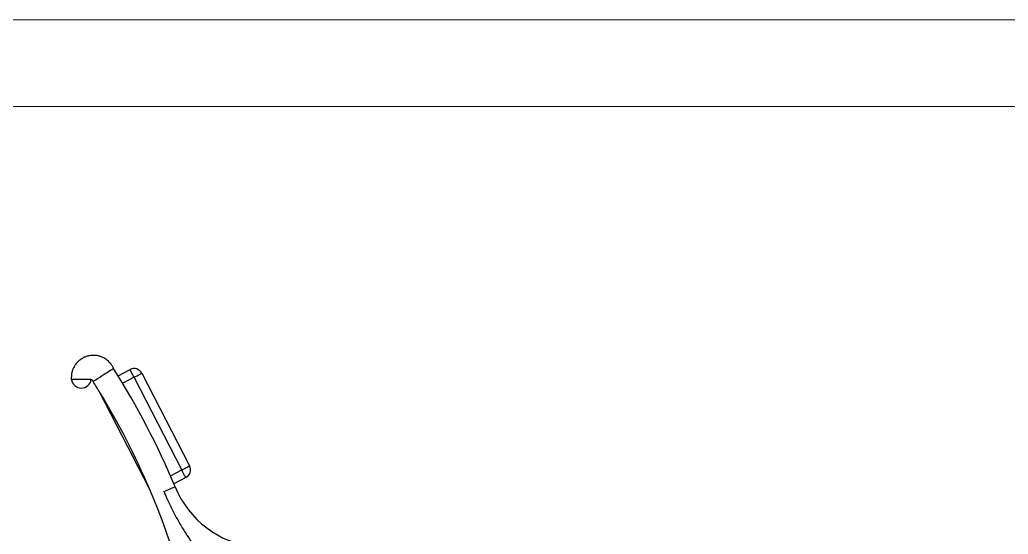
# Model space of a CAD drawing. Header units: millimetres. Extents: x 2710 to 8650, y -4054 to 146.
# Drawn here: x 5237 to 6376, y -446 to 146 of the extents above; entities that cross this region are included whole.
import ezdxf

# ---------------------------------------------------------------- set-up
doc = ezdxf.new("R2010")
doc.units = ezdxf.units.MM
doc.layers.add('tabelka', color=155, linetype='Continuous')

# ---------------------------------------------------------------- blocks, each defined once
blk = doc.blocks.new('bok')
at = {"linetype": 'Continuous'}
for p, q in [((-1211.6, 679.5), (-1211.6, 679.5)), ((-1170.3, 659.5), (-1156.6, 666.6)), ((-1143.1, 662.3), (-1088.1, 555.6)), ((-1152, 657.7), (-1165.1, 650.9)), ((-1097, 551), (-1152, 657.7)), ((-1134.1, 529.1), (-1191.4, 640.2)), ((-1110.1, 544.2), (-1097, 551)), ((-1092.4, 542.1), (-1106.2, 535))]:
    blk.add_line(p, q, dxfattribs=at)
at = {"linetype": 'Continuous', "flags": 128}
for points in [[(-1199.3, 652.9), (-1199.1, 653.1), (-1198.4, 653.5), (-1197.3, 654.2), (-1195.8, 655.1), (-1194, 656.3), (-1192, 657.6), (-1189.8, 659), (-1187.5, 660.4), (-1185.2, 661.9), (-1182.9, 663.3), (-1180.9, 664.6), (-1179.1, 665.7), (-1177.6, 666.7), (-1176.5, 667.4), (-1175.9, 667.8), (-1175.6, 667.9), (-1175.6, 667.9)], [(-1152, 657.7), (-1152.9, 659.4), (-1153.7, 661.1), (-1154.5, 662.6), (-1155.2, 664), (-1155.8, 665.1), (-1156.2, 665.9), (-1156.5, 666.4), (-1156.6, 666.6)], [(-1152, 657.7), (-1150.3, 658.6), (-1148.6, 659.4), (-1147.1, 660.2), (-1145.7, 660.9), (-1144.6, 661.5), (-1143.8, 661.9), (-1143.3, 662.2), (-1143.1, 662.3)], [(-1097, 551), (-1095.3, 551.9), (-1093.6, 552.8), (-1092.1, 553.6), (-1090.7, 554.2), (-1089.6, 554.8), (-1088.8, 555.2), (-1088.3, 555.5), (-1088.1, 555.6)], [(-1092.4, 542.1), (-1092.5, 542.3), (-1092.8, 542.8), (-1093.2, 543.6), (-1093.8, 544.7), (-1094.5, 546.1), (-1095.3, 547.6), (-1096.1, 549.3), (-1097, 551)], [(-1117.7, 526.1), (-1115.7, 526.9), (-1113.9, 527.7), (-1112.1, 528.5), (-1110.4, 529.2), (-1108.9, 529.8), (-1107.6, 530.3), (-1106.5, 530.8), (-1105.6, 531.1), (-1105.1, 531.4), (-1104.8, 531.5), (-1104.7, 531.5)]]:
    blk.add_lwpolyline(points, dxfattribs=at)
at = {"linetype": 'Continuous'}
for centre, radius, start, end in [((-1932.6, 187.9), 896.3, 22.5379, 32.3784), ((-1152, 657.7), 10, 27.2611, 117.2611), ((-1212.8, 656.9), 11.6, 187.9767, 352.0323), ((-1932.6, 187.9), 868.3, 31.3886, 32.3784), ((-1932.6, 187.9), 868.3, 23.1336, 31.3886), ((-1097, 551), 10, 297.2611, 27.2611), ((-1932.6, 187.9), 868.3, 9.5435, 23.1336), ((-999.3, 575.3), 114.2, 202.5379, 263.1629)]:
    blk.add_arc(centre, radius, start, end, dxfattribs=at)
for points, knots in [([(-1211.6, 679.5), (-1212.4, 679), (-1214.1, 677.9), (-1216.2, 676.2), (-1218, 674.3), (-1219.6, 672.3), (-1221.2, 669.8), (-1222.6, 666.9), (-1223.7, 663.6), (-1224.4, 659.7), (-1224.3, 656.8), (-1224.3, 655.3)], [0, 0, 0, 0, 0.097476, 0.211813, 0.283249, 0.368295, 0.48113, 0.584456, 0.704506, 0.842368, 1, 1, 1, 1]), ([(-1175.6, 667.9), (-1176.2, 669.1), (-1177.3, 671.3), (-1179.4, 674), (-1181.5, 676.2), (-1183.6, 677.9), (-1185.7, 679.3), (-1187.8, 680.5), (-1190.3, 681.5), (-1193.3, 682.4), (-1196.9, 682.9), (-1200.5, 683), (-1204.2, 682.5), (-1207.7, 681.4), (-1210.2, 680.4), (-1211.4, 679.6), (-1211.6, 679.5)], [0, 0, 0, 0, 0.092158, 0.172591, 0.24226, 0.301692, 0.365525, 0.418621, 0.472449, 0.555284, 0.640364, 0.725894, 0.811417, 0.897007, 0.982589, 1, 1, 1, 1]), ([(-1212.8, 655.3), (-1213.2, 655.3), (-1213.9, 655.3), (-1215, 655.3), (-1216.1, 655.3), (-1217.1, 655.3), (-1217.8, 655.3), (-1218.5, 655.3), (-1219.1, 655.3), (-1219.8, 655.3), (-1220.3, 655.3), (-1221.1, 655.3), (-1221.9, 655.3), (-1222.7, 655.3), (-1223.5, 655.3), (-1224.2, 655.3), (-1224.2, 655.3), (-1224.3, 655.3)], [0, 0, 0, 0, 0.058656, 0.117463, 0.17658, 0.236128, 0.271363, 0.311615, 0.357011, 0.394297, 0.435494, 0.480699, 0.555005, 0.640188, 0.736547, 0.863606, 1, 1, 1, 1]), ([(-1201.7, 655.3), (-1201.8, 655.3), (-1202.1, 655.3), (-1202.9, 655.3), (-1203.7, 655.3), (-1204.5, 655.3), (-1205.2, 655.3), (-1205.8, 655.3), (-1206.5, 655.3), (-1207.4, 655.3), (-1208.4, 655.3), (-1209.4, 655.3), (-1210.5, 655.3), (-1211.7, 655.3), (-1212.4, 655.3), (-1212.8, 655.3)], [0, 0, 0, 0, 0.102039, 0.219513, 0.323372, 0.413969, 0.469083, 0.519311, 0.564769, 0.645401, 0.712112, 0.784721, 0.856789, 0.928486, 1, 1, 1, 1]), ([(-1201.7, 655.3), (-1201.5, 655.2), (-1201, 655.2), (-1200.8, 654.9), (-1200.7, 654.8)], [0, 0, 0, 0, 0.4903439, 1, 1, 1, 1]), ([(-1200.7, 654.8), (-1200.4, 654.6), (-1199.8, 654), (-1199.5, 653.3), (-1199.3, 652.9)], [0, 0, 0, 0, 0.498865, 1, 1, 1, 1]), ([(-1117.7, 526.1), (-1117.5, 525.7), (-1117.3, 525.3), (-1117, 524.6), (-1116.9, 524.4), (-1116.7, 523.9), (-1116.3, 522.9), (-1115.5, 521.1), (-1114.7, 519.3), (-1113.8, 517.3), (-1111.3, 511.8), (-1106.7, 502.4), (-1101.2, 492.3), (-1096.4, 484.4), (-1093.1, 479), (-1090, 474.2), (-1087.1, 469.8), (-1084.1, 465.5), (-1081.6, 462), (-1079.7, 459.5), (-1078.5, 457.9), (-1077.7, 456.9), (-1077.4, 456.4), (-1077.5, 456.5), (-1077.5, 456.5)], [0, 0, 0, 0, 0.015406, 0.017152, 0.024132, 0.026021, 0.033577, 0.063799, 0.092053, 0.10209, 0.142237, 0.302867, 0.463515, 0.544237, 0.624943, 0.685408, 0.74608, 0.810687, 0.876382, 0.908716, 0.941942, 0.970195, 0.998681, 1, 1, 1, 1])]:
    blk.add_open_spline(points, degree=3, knots=knots, dxfattribs=at)

msp = doc.modelspace()

# ---------------------------------------------------------------- linework, layer by layer
at = {"layer": 'tabelka', "lineweight": 5}
for points in [[(2710.44, 146.45), (8650.44, 146.45), (8650.44, -4053.55), (2710.44, -4053.55)], [(2810.44, 46.45), (8550.44, 46.45), (8550.44, -3953.55), (2810.44, -3953.55)]]:
    msp.add_lwpolyline(points, close=True, dxfattribs=at)

# ---------------------------------------------------------------- block references
msp.add_blockref('bok', (6520.63, -923.01))

doc.saveas('drawing.dxf')
